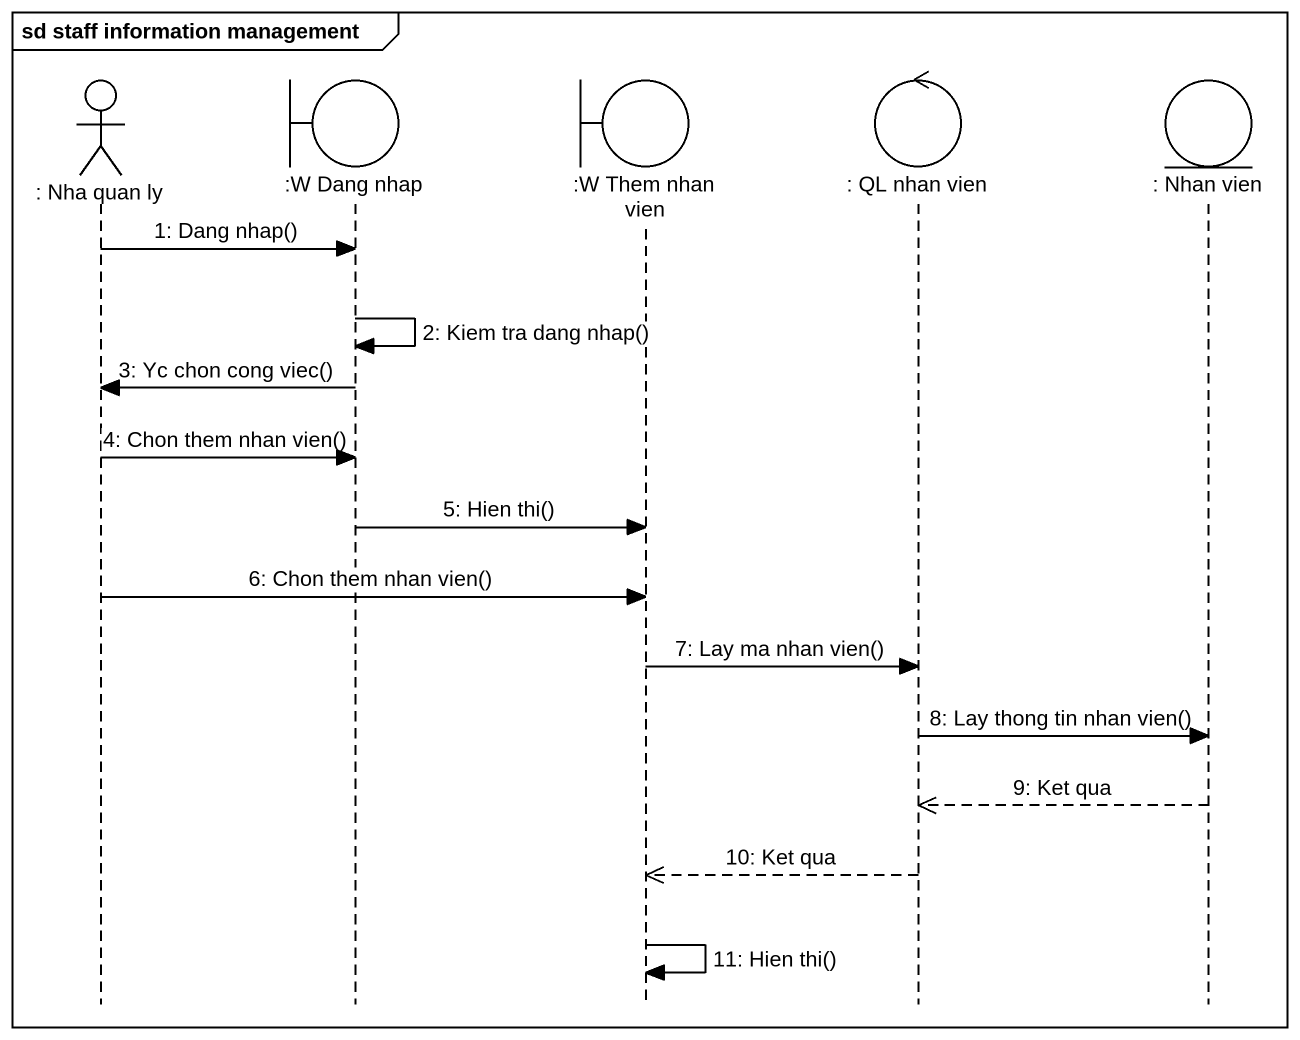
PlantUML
@startuml
mainframe sd staff information management
hide footbox
actor ": Nha quan ly" as Nha_quan_ly
boundary ":W Dang nhap" as W_Dang_nhap
boundary ":W Them nhan vien" as W_Them_nhan_vien
control ": QL nhan vien" as QL_nhan_vien
entity ": Nhan vien" as Nhan_vien

Nha_quan_ly -> W_Dang_nhap : 1: Dang nhap()
W_Dang_nhap -> W_Dang_nhap : 2: Kiem tra dang nhap()
W_Dang_nhap -> Nha_quan_ly : 3: Yc chon cong viec()
Nha_quan_ly -> W_Dang_nhap : 4: Chon them nhan vien()
W_Dang_nhap -> W_Them_nhan_vien : 5: Hien thi()
Nha_quan_ly -> W_Them_nhan_vien : 6: Chon them nhan vien()
W_Them_nhan_vien -> QL_nhan_vien : 7: Lay ma nhan vien()
QL_nhan_vien -> Nhan_vien : 8: Lay thong tin nhan vien()
Nhan_vien -->> QL_nhan_vien : 9: Ket qua
QL_nhan_vien -->> W_Them_nhan_vien : 10: Ket qua
W_Them_nhan_vien -> W_Them_nhan_vien : 11: Hien thi()
@enduml
